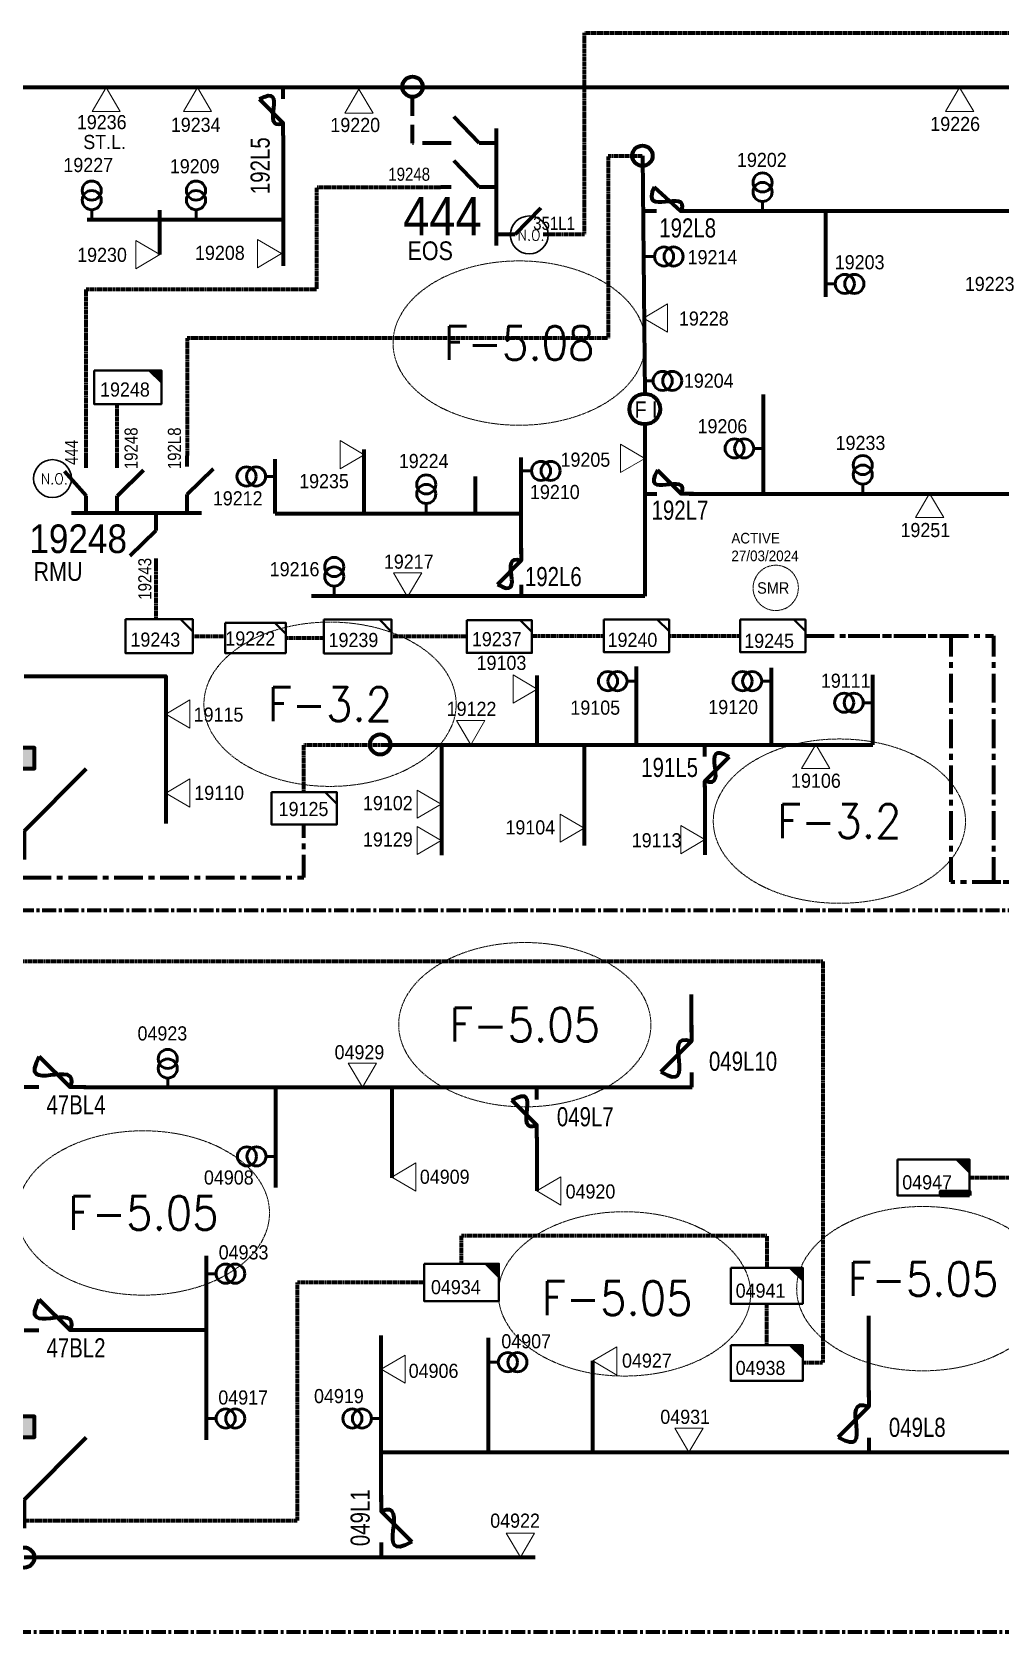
# Model space of a CAD drawing. Header units: metres. Extents: x 65984 to 144644, y -19036 to 23726.
# Drawn here: x 120316.3 to 120569.7, y 21397.7 to 21816.3 of the extents above; entities that cross this region are included whole.
import ezdxf
from ezdxf.enums import TextEntityAlignment as Align

# ---------------------------------------------------------------- set-up
doc = ezdxf.new("R2010")
doc.units = ezdxf.units.M
doc.header["$MEASUREMENT"] = 0
for name, pattern in [('( Center )', [2, 1.25, -0.25, 0.25, -0.25]), ('DGN Style 3', [0.013877, 0, -0.013877]), ('HIDDEN2', [2381.25, 1587.5, -793.75])]:
    doc.linetypes.add(name, pattern=pattern)
doc.layers.get('0').update_dxf_attribs({"color": 95, "lineweight": 40})
for name, color, linetype, lineweight in [('ABS', 7, 'Continuous', 40), ('CONTRACTOR NAME', 95, 'Continuous', 40), ('d_eos', 111, 'Continuous', 40), ('d_eos no', 121, 'Continuous', 40), ('d_fco', 5, 'Continuous', 40), ('d_fco text', 95, 'Continuous', 40), ('d_oh branch', 94, 'Continuous', 40), ('d_switch', 95, 'Continuous', 40), ('d_tf', 1, 'Continuous', 40), ('d_tf no', 6, 'Continuous', 40), ('d_tf_200', 1, 'Continuous', 40), ('d_ug cable', 95, 'Continuous', 40), ('d_ug main line', 95, 'Continuous', 40), ('EARTH FAULT INDICATOR', 95, 'Continuous', 40), ('FDR  1  05', 172, 'Continuous', 40), ('FDR  1  16', 234, 'Continuous', 40), ('fedr no', 95, 'Continuous', 40), ('Level 37', 7, 'Continuous', 0), ('O H MAIN FEEDER', 4, 'Continuous', 100), ('SW N O', 114, 'Continuous', 30)]:
    doc.layers.add(name, color=color, linetype=linetype, lineweight=lineweight)
doc.styles.add('NASKHF', font='naskhf.shx', dxfattribs={"height": 8})
doc.styles.add('Style-Andalus', font='andlso.ttf')
doc.styles.add('Style-Arial', font='arial.ttf')
doc.styles.add('Style-ENGINEERING', font='ENGINEERING.shx')
doc.styles.add('Style-msdefault', font='msdefault.shx')
doc.styles.add('Style-STANDARD', font='STANDARD.shx')

# ---------------------------------------------------------------- blocks, each defined once
blk = doc.blocks.new('ABS2_1_1')
at = {"color": 0, "linetype": 'ByBlock', "lineweight": -2, "ltscale": 500}
for q in [(-29900, 43500), (0, 0)]:
    blk.add_line((0, 13600), q, dxfattribs=at)
at = {"color": 0, "linetype": 'ByBlock', "lineweight": -2, "ltscale": 500, "flags": 128}
for points in [[(5000, 43600), (-5000, 43600), (-5000, 53600), (5000, 53600)], [(3791, 49653), (3791, 49653), (3791, 49653)]]:
    blk.add_lwpolyline(points, close=True, dxfattribs=at)
at = {"color": 0, "linetype": 'ByBlock', "lineweight": -2, "ltscale": 500}
for points in [[(5000, 43600), (-5000, 43600), (5000, 53600), (-5000, 53600)], [(3791, 49653), (3791, 49653), (3791, 49653)]]:
    blk.add_solid(points, dxfattribs=at)
blk = doc.blocks.new('TFU_58')
at = {"layer": 'd_tf_200', "color": 211, "linetype": 'Continuous', "lineweight": 53}
blk.add_line((0, 10), (0, 0), dxfattribs=at)
for centre in [(0, 30), (0, 20)]:
    blk.add_circle(centre, 10, dxfattribs=at)
blk = doc.blocks.new('TF_8')
at = {"color": 0, "linetype": 'ByBlock', "lineweight": -2}
blk.add_line((6.3, 4.95), (9.9, 1.35), dxfattribs=at)
blk.add_3dface([(-10.1, 4.95), (9.9, 4.95), (9.9, -5.05), (-10.1, -5.05)], dxfattribs=at)
blk = doc.blocks.new('exist.us-1000kva')
at = {"color": 0, "linetype": 'ByBlock', "lineweight": -2, "flags": 128}
blk.add_lwpolyline([(39.99, 12.92), (32.8, 20), (40, 20)], close=True, dxfattribs=at)
at = {"color": 0, "linetype": 'ByBlock', "lineweight": -2, "extrusion": (0, 0, -1)}
blk.add_solid([(-39.99, 12.92), (-32.8, 20), (-40, 20)], dxfattribs=at)
at = {"color": 0, "linetype": 'ByBlock', "lineweight": -2, "xscale": 2, "yscale": 2}
blk.add_blockref('TF_8', (20.2, 10.1), dxfattribs=at)
blk = doc.blocks.new('TFU_53')
at = {"layer": 'd_tf_200', "color": 214, "linetype": 'Continuous', "lineweight": 53}
blk.add_line((0, 10), (0, 0), dxfattribs=at)
for centre in [(0, 30), (0, 20)]:
    blk.add_circle(centre, 10, dxfattribs=at)
blk = doc.blocks.new('TFU_62')
at = {"layer": 'd_tf_200', "color": 191, "linetype": 'Continuous', "lineweight": 53}
blk.add_line((0, 10), (0, 0), dxfattribs=at)
for centre in [(0, 30), (0, 20)]:
    blk.add_circle(centre, 10, dxfattribs=at)
blk = doc.blocks.new('TFU_64')
at = {"layer": 'd_tf_200', "color": 13, "linetype": 'Continuous', "lineweight": 53}
blk.add_line((0, 10), (0, 0), dxfattribs=at)
for centre in [(0, 30), (0, 20)]:
    blk.add_circle(centre, 10, dxfattribs=at)
blk = doc.blocks.new('*U803')
at = {"layer": 'd_fco', "color": 211, "linetype": 'Continuous', "lineweight": 100}
blk.add_line((-4.6, 4.21), (-10.13, 4.21), dxfattribs=at)
at = {"layer": 'd_fco', "color": 211, "linetype": 'Continuous', "lineweight": 100, "flags": 128}
blk.add_lwpolyline([(13.02, 4.21), (7.07, 4.21), (-4.4, -7.26)], dxfattribs=at)
at = {"layer": 'd_fco', "color": 211, "linetype": 'Continuous', "lineweight": 100}
blk.add_open_spline([(-4.4, -7.26), (-13, 7.69), (11.58, -7.67), (7.07, 4.21)], degree=3, dxfattribs=at)
blk = doc.blocks.new('*U792')
at = {"layer": 'd_fco', "color": 214, "linetype": 'Continuous', "lineweight": 100}
blk.add_line((-4.6, 4.21), (-10.13, 4.21), dxfattribs=at)
at = {"layer": 'd_fco', "color": 214, "linetype": 'Continuous', "lineweight": 100, "flags": 128}
blk.add_lwpolyline([(13.02, 4.21), (7.07, 4.21), (-4.4, -7.26)], dxfattribs=at)
at = {"layer": 'd_fco', "color": 214, "linetype": 'Continuous', "lineweight": 100}
blk.add_open_spline([(-4.4, -7.26), (-13, 7.69), (11.58, -7.67), (7.07, 4.21)], degree=3, dxfattribs=at)
blk = doc.blocks.new('*U770')
at = {"layer": 'd_fco', "color": 13, "linetype": 'Continuous', "lineweight": 100}
blk.add_line((-4.6, 4.21), (-10.13, 4.21), dxfattribs=at)
at = {"layer": 'd_fco', "color": 13, "linetype": 'Continuous', "lineweight": 100, "extrusion": (0, 0, -1), "flags": 128}
blk.add_lwpolyline([(-13.02, 4.21), (-7.07, 4.21), (4.4, -7.26)], dxfattribs=at)
at = {"layer": 'd_fco', "color": 13, "linetype": 'Continuous', "lineweight": 100}
blk.add_open_spline([(-4.4, -7.26), (-13, 7.69), (11.58, -7.67), (7.07, 4.21)], degree=3, dxfattribs=at)
blk = doc.blocks.new('*U906')
at = {"layer": 'EARTH FAULT INDICATOR', "color": 2, "linetype": 'Continuous', "lineweight": 100}
blk.add_circle((0.02, 0.13), 4, dxfattribs=at)
at = {"layer": 'EARTH FAULT INDICATOR', "color": 2, "lineweight": 140, "style": 'Style-Andalus', "width": 0.9}
blk.add_text('F I', height=4.234, dxfattribs=at).set_placement((-2.61, 2.11), align=Align.TOP_LEFT)
blk = doc.blocks.new('*U805')
at = {"layer": 'd_fco', "color": 191, "linetype": 'Continuous', "lineweight": 100}
blk.add_line((-4.6, 4.21), (-10.13, 4.21), dxfattribs=at)
at = {"layer": 'd_fco', "color": 191, "linetype": 'Continuous', "lineweight": 100, "flags": 128}
blk.add_lwpolyline([(13.02, 4.21), (7.07, 4.21), (-4.4, -7.26)], dxfattribs=at)
at = {"layer": 'd_fco', "color": 191, "linetype": 'Continuous', "lineweight": 100}
blk.add_open_spline([(-4.4, -7.26), (-13, 7.69), (11.58, -7.67), (7.07, 4.21)], degree=3, dxfattribs=at)
blk = doc.blocks.new('*U948')
at = {"layer": 'd_fco', "color": 191, "linetype": 'Continuous', "lineweight": 100}
blk.add_line((-4.6, 4.21), (-10.13, 4.21), dxfattribs=at)
at = {"layer": 'd_fco', "color": 191, "linetype": 'Continuous', "lineweight": 100, "extrusion": (0, 0, -1), "flags": 128}
blk.add_lwpolyline([(-13.02, 4.21), (-7.07, 4.21), (5.49, -7.21)], dxfattribs=at)
at = {"layer": 'd_fco', "color": 191, "linetype": 'Continuous', "lineweight": 100}
blk.add_open_spline([(-5.49, -7.21), (-13, 7.69), (11.58, -7.67), (7.07, 4.21)], degree=3, dxfattribs=at)
blk = doc.blocks.new('*U965')
at = {"layer": 'SW N O', "color": 3, "ltscale": 0.426762}
blk.add_circle((0, 0), 16.8, dxfattribs=at)
at = {"layer": 'SW N O', "color": 3, "style": 'Style-STANDARD'}
blk.add_text('N.O.', height=9.6, dxfattribs=at).set_placement((1.7, -0.2), align=Align.MIDDLE_CENTER)
blk = doc.blocks.new('*U1380')
at = {"layer": 'SW N O', "color": 3, "ltscale": 0.426762}
blk.add_circle((0, 0), 16.8, dxfattribs=at)
at = {"layer": 'SW N O', "color": 3, "style": 'Style-STANDARD'}
blk.add_text('N.O.', height=9.6, dxfattribs=at).set_placement((1.7, -0.2), align=Align.MIDDLE_CENTER)
blk = doc.blocks.new('TRA1_340')
at = {"layer": 'd_tf', "color": 214, "linetype": 'Continuous', "lineweight": 0, "ltscale": 0.000215779, "flags": 128}
blk.add_lwpolyline([(10, -17), (0, 0), (-10, -17)], close=True, dxfattribs=at)
blk = doc.blocks.new('TRA1_339')
at = {"layer": 'd_tf', "color": 214, "linetype": 'Continuous', "lineweight": 0, "ltscale": 0.000215779, "xscale": 1.000046566207834, "yscale": 1.000046566207834, "zscale": 1.000046566207834, "rotation": 180}
blk.add_blockref('TRA1_340', (0, 0), dxfattribs=at)
blk = doc.blocks.new('TRA1_386')
at = {"layer": 'd_tf', "color": 13, "linetype": 'Continuous', "lineweight": 0, "ltscale": 0.00019715, "extrusion": (0, 0, -1), "flags": 128}
blk.add_lwpolyline([(-10.1, -17), (-0.1, 0), (9.9, -17)], close=True, dxfattribs=at)
blk = doc.blocks.new('TRA1_385')
at = {"layer": 'd_tf', "color": 13, "linetype": 'Continuous', "lineweight": 0, "ltscale": 0.00019715, "xscale": 1.000046566207833, "yscale": 1.000046566207833, "zscale": 1.000046566207833, "rotation": 180}
blk.add_blockref('TRA1_386', (0, 0), dxfattribs=at)
blk = doc.blocks.new('TRA1_388')
at = {"layer": 'd_tf', "color": 13, "linetype": 'Continuous', "lineweight": 0, "ltscale": 0.00019707, "flags": 128}
blk.add_lwpolyline([(10, -17), (0, 0), (-10, -17)], close=True, dxfattribs=at)
blk = doc.blocks.new('TRA1_387')
at = {"layer": 'd_tf', "color": 13, "linetype": 'Continuous', "lineweight": 0, "ltscale": 0.00019707, "xscale": 1.000046566207834, "yscale": 1.000046566207834, "zscale": 1.000046566207834, "rotation": 180}
blk.add_blockref('TRA1_388', (0, 0), dxfattribs=at)
blk = doc.blocks.new('TRA1_390')
at = {"layer": 'd_tf', "color": 191, "linetype": 'Continuous', "lineweight": 0, "ltscale": 0.00019715, "flags": 128}
blk.add_lwpolyline([(10, -17), (0, 0), (-10, -17)], close=True, dxfattribs=at)
blk = doc.blocks.new('TRA1_389')
at = {"layer": 'd_tf', "color": 191, "linetype": 'Continuous', "lineweight": 0, "ltscale": 0.00019715, "xscale": 1.000046566207833, "yscale": 1.000046566207833, "zscale": 1.000046566207833, "rotation": 180}
blk.add_blockref('TRA1_390', (0, 0), dxfattribs=at)
blk = doc.blocks.new('TRA1_392')
at = {"layer": 'd_tf', "color": 191, "linetype": 'Continuous', "lineweight": 0, "ltscale": 0.00019707, "flags": 128}
blk.add_lwpolyline([(10, -17), (0, 0), (-10, -17)], close=True, dxfattribs=at)
blk = doc.blocks.new('TRA1_391')
at = {"layer": 'd_tf', "color": 191, "linetype": 'Continuous', "lineweight": 0, "ltscale": 0.00019707, "xscale": 1.000046566207834, "yscale": 1.000046566207834, "zscale": 1.000046566207834, "rotation": 180}
blk.add_blockref('TRA1_392', (0, 0), dxfattribs=at)
blk = doc.blocks.new('TRA1_398')
at = {"layer": 'd_tf', "color": 214, "linetype": 'Continuous', "lineweight": 0, "ltscale": 0.00019715, "flags": 128}
blk.add_lwpolyline([(10, -17), (0, 0), (-10, -17)], close=True, dxfattribs=at)
blk = doc.blocks.new('TRA1_397')
at = {"layer": 'd_tf', "color": 214, "linetype": 'Continuous', "lineweight": 0, "ltscale": 0.00019715, "xscale": 1.000046566207833, "yscale": 1.000046566207833, "zscale": 1.000046566207833, "rotation": 180}
blk.add_blockref('TRA1_398', (0, 0), dxfattribs=at)
blk = doc.blocks.new('TRA1_400')
at = {"layer": 'd_tf', "color": 214, "linetype": 'Continuous', "lineweight": 0, "ltscale": 0.00019707, "flags": 128}
blk.add_lwpolyline([(10, -17), (0, 0), (-10, -17)], close=True, dxfattribs=at)
blk = doc.blocks.new('TRA1_399')
at = {"layer": 'd_tf', "color": 214, "linetype": 'Continuous', "lineweight": 0, "ltscale": 0.00019707, "xscale": 1.000046566207834, "yscale": 1.000046566207834, "zscale": 1.000046566207834, "rotation": 180}
blk.add_blockref('TRA1_400', (0, 0), dxfattribs=at)
blk = doc.blocks.new('TRA1_338')
at = {"layer": 'd_tf', "color": 211, "linetype": 'Continuous', "lineweight": 0, "ltscale": 0.000215867, "flags": 128}
blk.add_lwpolyline([(10, -17), (0, 0), (-10, -17)], close=True, dxfattribs=at)
blk = doc.blocks.new('TRA1_337')
at = {"layer": 'd_tf', "color": 211, "linetype": 'Continuous', "lineweight": 0, "ltscale": 0.000215867, "xscale": 1.000046566207833, "yscale": 1.000046566207833, "zscale": 1.000046566207833, "rotation": 180}
blk.add_blockref('TRA1_338', (0, 0), dxfattribs=at)
blk = doc.blocks.new('TRA1_332')
at = {"layer": 'd_tf', "color": 211, "linetype": 'Continuous', "lineweight": 0, "ltscale": 0.000215867, "flags": 128}
blk.add_lwpolyline([(10.1, -17), (0.1, 0), (-9.9, -17)], close=True, dxfattribs=at)
blk = doc.blocks.new('TRA1_331')
at = {"layer": 'd_tf', "color": 211, "linetype": 'Continuous', "lineweight": 0, "ltscale": 0.000215867, "xscale": 1.000046566207833, "yscale": 1.000046566207833, "zscale": 1.000046566207833, "rotation": 180}
blk.add_blockref('TRA1_332', (0, 0), dxfattribs=at)
blk = doc.blocks.new('TRA1_334')
at = {"layer": 'd_tf', "color": 211, "linetype": 'Continuous', "lineweight": 0, "ltscale": 0.000215779, "extrusion": (0, 0, -1), "flags": 128}
blk.add_lwpolyline([(-10, -17), (0, 0), (10, -17)], close=True, dxfattribs=at)
blk = doc.blocks.new('TRA1_333')
at = {"layer": 'd_tf', "color": 211, "linetype": 'Continuous', "lineweight": 0, "ltscale": 0.000215779, "xscale": 1.000046566207834, "yscale": 1.000046566207834, "zscale": 1.000046566207834, "rotation": 180}
blk.add_blockref('TRA1_334', (0, 0), dxfattribs=at)

msp = doc.modelspace()

# ---------------------------------------------------------------- linework, layer by layer
at = {"layer": 'CONTRACTOR NAME', "color": 140, "lineweight": 211, "ltscale": 0.498271, "flags": 128}
for points in [[(120559.68, 21511.94), (120554.26, 21511.94), (120554.26, 21512.92), (120559.68, 21512.92)], [(120561.69, 21511.94), (120559.68, 21511.94), (120559.68, 21512.92), (120561.69, 21512.92)]]:
    msp.add_lwpolyline(points, close=True, dxfattribs=at)
at = {"layer": 'd_eos', "color": 7, "linetype": 'Continuous', "lineweight": 211, "ltscale": 0.625574}
for p, q in [((120433.34, 21787.29), (120426.68, 21794.15)), ((120426.04, 21787.29), (120423.28, 21787.29)), ((120437.9, 21787.29), (120433.34, 21787.29)), ((120437.89, 21760.49), (120437.89, 21791.08)), ((120433.34, 21775.79), (120426.68, 21782.65)), ((120426.04, 21775.79), (120423.28, 21775.79)), ((120437.89, 21775.79), (120433.34, 21775.79)), ((120442.81, 21763.49), (120449.47, 21770.35)), ((120438.26, 21763.49), (120442.81, 21763.49)), ((120450.11, 21763.49), (120452.88, 21763.49)), ((120330.45, 21702.31), (120330.45, 21705.08)), ((120338.62, 21702.31), (120338.62, 21705.08)), ((120356.89, 21702.67), (120356.89, 21705.44)), ((120330.45, 21695.01), (120324.76, 21701.37)), ((120338.63, 21695.01), (120345.49, 21701.67)), ((120356.9, 21695.37), (120363.76, 21702.03)), ((120356.9, 21690.82), (120356.89, 21695.37)), ((120330.45, 21690.46), (120330.45, 21695.01)), ((120338.62, 21690.46), (120338.62, 21695.01)), ((120360.69, 21690.46), (120326.65, 21690.46)), ((120348.74, 21690.46), (120348.74, 21685.9)), ((120348.73, 21685.9), (120341.87, 21679.24)), ((120348.74, 21678.6), (120348.74, 21675.84))]:
    msp.add_line(p, q, dxfattribs=at)
at = {"layer": 'd_oh branch', "color": 13, "linetype": 'Continuous', "lineweight": 100}
for p, q in [((120382.01, 21789.3), (120382.01, 21755.12)), ((120330.71, 21767.31), (120382.01, 21767.31)), ((120349.74, 21758.11), (120349.74, 21769.77))]:
    msp.add_line(p, q, dxfattribs=at)
at = {"layer": 'd_oh branch', "color": 191, "linetype": 'Continuous', "lineweight": 100}
for p, q in [((120476.1, 21783.97), (120476.7, 21721.7)), ((120692.32, 21769.49), (120488.16, 21769.48)), ((120524.07, 21769.49), (120524.07, 21747.07)), ((120507.7, 21721.5), (120507.7, 21695.45)), ((120476.7, 21713.7), (120476.7, 21668.72)), ((120379.95, 21690.35), (120379.95, 21704.59)), ((120403.24, 21690.35), (120403.24, 21707.09)), ((120444.34, 21679.78), (120444.34, 21705.04)), ((120432.39, 21690.35), (120432.39, 21700.05)), ((120621.78, 21695.45), (120488.33, 21695.45)), ((120379.95, 21690.35), (120444.23, 21690.35)), ((120476.7, 21668.72), (120389.44, 21668.72))]:
    msp.add_line(p, q, dxfattribs=at)
at = {"layer": 'd_oh branch', "color": 214, "linetype": 'Continuous', "lineweight": 100}
for p, q in [((120474.58, 21629.78), (120474.58, 21650.29)), ((120509.89, 21629.87), (120509.89, 21649.95)), ((120448.5, 21629.64), (120448.5, 21647.93)), ((120536.46, 21629.87), (120536.46, 21648.13)), ((120407.55, 21629.87), (120536.46, 21629.87)), ((120423.5, 21629.9), (120423.5, 21600.94)), ((120460.85, 21629.89), (120460.85, 21603.49)), ((120492.48, 21619.12), (120492.48, 21601))]:
    msp.add_line(p, q, dxfattribs=at)
at = {"layer": 'd_oh branch', "color": 211, "linetype": 'Continuous', "lineweight": 100}
for p, q in [((120488.93, 21554.68), (120488.93, 21564.46)), ((120329.83, 21540.23), (120489.13, 21540.23)), ((120380.04, 21540.23), (120380.04, 21514)), ((120410.48, 21540.23), (120410.48, 21516.5)), ((120448.48, 21527.21), (120448.48, 21513.11)), ((120361.96, 21448), (120361.96, 21496.13)), ((120535.36, 21459.11), (120535.36, 21480.41)), ((120361.96, 21476.63), (120328.44, 21476.63)), ((120407.66, 21431.71), (120407.66, 21475.29)), ((120435.83, 21444.66), (120435.83, 21474.67)), ((120463.11, 21444.66), (120463.11, 21468.62)), ((120581.22, 21444.66), (120407.66, 21444.66))]:
    msp.add_line(p, q, dxfattribs=at)
at = {"layer": 'd_oh branch', "color": 214, "linetype": 'Continuous', "lineweight": 100, "flags": 128}
msp.add_lwpolyline([(120314.19, 21647.79), (120351.31, 21647.79), (120351.31, 21609.24)], dxfattribs=at)
at = {"layer": 'd_oh branch', "color": 191, "linetype": 'Continuous', "lineweight": 100}
msp.add_circle((120476.1, 21783.97), 2.66, dxfattribs=at)
at = {"layer": 'd_oh branch', "color": 214, "linetype": 'Continuous', "lineweight": 100}
msp.add_circle((120407.45, 21629.93), 2.66, dxfattribs=at)
at = {"layer": 'd_ug cable', "color": 191, "linetype": 'DGN Style 3', "lineweight": 100}
for p, q in [((120338.62, 21705.08), (120338.62, 21718.98)), ((120348.74, 21675.84), (120348.74, 21662.66)), ((120483.07, 21658.34), (120501.71, 21658.34))]:
    msp.add_line(p, q, dxfattribs=at)
at = {"layer": 'd_ug cable', "color": 11, "linetype": 'DGN Style 3', "lineweight": 100}
msp.add_line((120561.69, 21516.65), (120576.7, 21516.65), dxfattribs=at)
at = {"layer": 'd_ug cable', "color": 211, "linetype": 'DGN Style 3', "lineweight": 100}
msp.add_line((120508.66, 21472.78), (120508.66, 21483.6), dxfattribs=at)
at = {"layer": 'd_ug cable', "color": 231, "linetype": 'DGN Style 3', "lineweight": 100, "flags": 128}
msp.add_lwpolyline([(120452.88, 21763.49), (120460.89, 21763.49), (120460.89, 21816.13), (120743.82, 21816.13), (120743.82, 21925.79), (120760.08, 21925.79)], dxfattribs=at)
at = {"layer": 'd_ug cable', "color": 13, "linetype": 'HIDDEN2', "lineweight": 158, "ltscale": 0.003}
msp.add_lwpolyline([(120423.28, 21787.29), (120415.88, 21787.29), (120415.88, 21801.84)], dxfattribs=at)
at = {"layer": 'd_ug cable', "color": 191, "linetype": 'DGN Style 3', "lineweight": 100, "flags": 128}
for points in [[(120476.1, 21784.07), (120476, 21783.82), (120467.13, 21783.82), (120467.13, 21736.27), (120356.89, 21736.27), (120356.89, 21705.44)], [(120366.77, 21658.16), (120358.36, 21658.16)], [(120392.7, 21657.75), (120382.72, 21657.78)], [(120430.1, 21658.16), (120410.42, 21658.16)], [(120447.17, 21658.34), (120465.99, 21658.34)]]:
    msp.add_lwpolyline(points, dxfattribs=at)
at = {"layer": 'd_ug cable', "color": 13, "linetype": 'DGN Style 3', "lineweight": 100, "flags": 128}
msp.add_lwpolyline([(120330.45, 21705.08), (120330.45, 21749.03), (120390.82, 21749.03), (120390.82, 21775.79), (120423.28, 21775.79)], dxfattribs=at)
at = {"layer": 'd_ug cable', "color": 214, "linetype": 'DGN Style 3', "lineweight": 100, "flags": 128}
msp.add_lwpolyline([(120387.47, 21617.48), (120387.47, 21629.87), (120407.55, 21629.87)], dxfattribs=at)
at = {"layer": 'd_ug cable', "color": 211, "linetype": 'DGN Style 3', "lineweight": 100, "flags": 128}
for points in [[(120070.72, 21563.67), (120096.8, 21563.79), (120096.8, 21573.25), (120523.35, 21573.25), (120523.35, 21468.08), (120518.07, 21468.08)], [(120428.72, 21494.06), (120428.72, 21501.41), (120508.66, 21501.41), (120508.66, 21493.01)], [(120418.93, 21489.17), (120385.73, 21489.17), (120385.73, 21426.81), (120270.16, 21426.81), (120270.16, 21433.46)]]:
    msp.add_lwpolyline(points, dxfattribs=at)
at = {"layer": 'd_ug cable', "color": 2, "linetype": 'DGN Style 3', "lineweight": 13}
msp.add_circle((120511, 21670.89), 5.93, dxfattribs=at)
at = {"layer": 'd_ug main line', "color": 30, "linetype": '( Center )', "lineweight": 158, "ltscale": 2.94, "flags": 128}
msp.add_lwpolyline([(120201.34, 21586.56), (121275.38, 21586.56)], dxfattribs=at)
at = {"layer": 'd_ug main line', "color": 6, "linetype": '( Center )', "lineweight": 158, "ltscale": 2.94, "flags": 128}
msp.add_lwpolyline([(120277.05, 21397.69), (121497.76, 21397.69), (121497.76, 21553.57), (121854.14, 21553.57)], dxfattribs=at)
at = {"layer": 'FDR  1  16', "color": 191, "linetype": '( Center )', "lineweight": 158, "ltscale": 6, "flags": 128}
for points in [[(120518.78, 21658.34), (120556.88, 21658.34), (120556.88, 21593.97), (121208.3, 21593.97), (121208.3, 21421.48), (121487.8, 21421.48), (121487.8, 21464.64), (121699.35, 21464.64)], [(120529.95, 21658.34), (120568.05, 21658.34), (120568.05, 21593.97), (121219.47, 21593.97), (121219.47, 21421.48), (121498.98, 21421.48), (121498.98, 21464.64), (121710.53, 21464.64)]]:
    msp.add_lwpolyline(points, dxfattribs=at)
at = {"layer": 'FDR  1  16', "color": 214, "linetype": '( Center )', "lineweight": 140, "ltscale": 6, "flags": 128}
msp.add_lwpolyline([(120232.85, 21610.18), (120232.85, 21595.14), (120387.44, 21595.14), (120387.44, 21608.94)], dxfattribs=at)
at = {"layer": 'fedr no', "color": 82, "linetype": 'DGN Style 3', "lineweight": 13, "true_color": 0x1dc70e}
for centre in [(120443.83, 21734.95), (120394.31, 21640.45), (120527.67, 21609.86), (120445.3, 21556.6), (120345.44, 21507.34), (120471.41, 21486.16), (120549.5, 21487.53)]:
    msp.add_ellipse(centre, major_axis=(33.02, 0), ratio=0.651175, dxfattribs=at)
at = {"layer": 'O H MAIN FEEDER', "color": 13, "lineweight": 211, "ltscale": 0.000258801}
msp.add_line((120583.76, 21801.84), (119417.39, 21801.84), dxfattribs=at)
at = {"layer": 'O H MAIN FEEDER', "color": 211, "lineweight": 211, "ltscale": 30}
msp.add_line((120314.19, 21417.26), (120448.06, 21417.26), dxfattribs=at)
at = {"layer": 'O H MAIN FEEDER', "color": 13, "lineweight": 211, "ltscale": 0.488306}
msp.add_circle((120415.92, 21802.02), 2.66, dxfattribs=at)
at = {"layer": 'O H MAIN FEEDER', "color": 211, "lineweight": 211, "ltscale": 0.488306}
msp.add_circle((120314.21, 21417.15), 2.66, dxfattribs=at)

# ---------------------------------------------------------------- block references
at = {"layer": 'ABS', "color": 7, "linetype": 'Continuous', "lineweight": 211, "ltscale": 0.812883, "xscale": 0.0005446322480400586, "yscale": -0.000544632248040059, "zscale": 0.000360672857092237, "rotation": 180.0000071991901}
for p in [(120314.19, 21599.85), (120314.19, 21424.88)]:
    msp.add_blockref('ABS2_1_1', p, dxfattribs=at)
at = {"layer": 'd_fco', "color": 13, "linetype": 'Continuous', "lineweight": 100, "xscale": 0.5414525797074481, "yscale": 0.5414525797074481, "zscale": 0.5414525797074481, "rotation": 269.9644578622517}
msp.add_blockref('*U770', (120379.73, 21796.35), dxfattribs=at)
at = {"layer": 'd_fco', "color": 191, "linetype": 'Continuous', "lineweight": 100, "extrusion": (0, 0, -1)}
for name, p, xscale, yscale, zscale, rotation in [('*U948', (-120482.29, 21771.81), 0.5514595697224477, 0.5514595697224477, 0.5514595697224477, 179.9640835135763), ('*U805', (-120482.4, 21697.74), 0.5414525797074481, 0.5414525797074481, 0.5414525797074481, 179.9644578622516), ('*U805', (-120442.06, 21674.2), 0.5414525797074481, 0.5414525797074481, 0.5414525797074481, 89.96445786225163)]:
    msp.add_blockref(name, p, dxfattribs=dict(at, xscale=xscale, yscale=yscale, zscale=zscale, rotation=rotation))
at = {"layer": 'd_fco', "color": 214, "linetype": 'Continuous', "lineweight": 100, "extrusion": (0, 0, -1), "xscale": 0.5514595697224477, "yscale": 0.5514595697224477, "zscale": 0.5514595697224477, "rotation": 269.9640835135762}
msp.add_blockref('*U792', (-120494.8, 21624.24), dxfattribs=at)
at = {"layer": 'd_fco', "color": 211, "linetype": 'Continuous', "lineweight": 100, "extrusion": (0, 0, -1), "xscale": 0.7000000000000004, "yscale": 0.7000000000000004, "zscale": 0.7000000000000004}
for p, rotation in [((-120485.98, 21547.32), 89.96408351357631), ((-120321.28, 21543.18), 179.9640835135763), ((-120321.28, 21479.57), 179.9640835135763), ((-120532.41, 21451.75), 89.96408351357631)]:
    msp.add_blockref('*U803', p, dxfattribs=dict(at, rotation=rotation))
at = {"layer": 'd_fco', "color": 211, "linetype": 'Continuous', "lineweight": 100}
for p, xscale, yscale, zscale, rotation in [((120446.06, 21534.36), 0.5726852228672465, 0.5726852228672465, 0.5726852228672465, 270.0359164870026), ((120410.62, 21424.35), 0.7000000000000004, 0.7000000000000004, 0.7000000000000004, 89.9640835135763)]:
    msp.add_blockref('*U803', p, dxfattribs=dict(at, xscale=xscale, yscale=yscale, zscale=zscale, rotation=rotation))
at = {"layer": 'd_tf', "color": 13, "linetype": 'Continuous', "lineweight": 0, "ltscale": 0.00019715, "extrusion": (0, 0, -1), "xscale": 0.37, "yscale": 0.37, "zscale": 0.37, "rotation": 180}
for p in [(-120335.74, 21801.8), (-120359.65, 21801.8), (-120401.9, 21801.37)]:
    msp.add_blockref('TRA1_385', p, dxfattribs=at)
at = {"layer": 'd_tf', "color": 13, "linetype": 'Continuous', "lineweight": 0, "ltscale": 0.00019715, "xscale": 0.37, "yscale": 0.37, "zscale": 0.37, "rotation": 180}
msp.add_blockref('TRA1_385', (120559.1, 21801.83), dxfattribs=at)
at = {"layer": 'd_tf', "color": 13, "linetype": 'Continuous', "lineweight": 0, "ltscale": 0.00019707, "xscale": 0.37, "yscale": 0.37, "zscale": 0.37, "rotation": 89.99999999999997}
for p in [(120381.59, 21758.36), (120349.75, 21758.11)]:
    msp.add_blockref('TRA1_387', p, dxfattribs=at)
at = {"layer": 'd_tf', "color": 191, "linetype": 'Continuous', "lineweight": 0, "ltscale": 0.00019715, "xscale": 0.37, "yscale": 0.37, "zscale": 0.37}
for p, rotation in [((120476.41, 21741.48), 270.0000000015305), ((120551.29, 21695.57), 180)]:
    msp.add_blockref('TRA1_389', p, dxfattribs=dict(at, rotation=rotation))
at = {"layer": 'd_tf', "color": 191, "linetype": 'Continuous', "lineweight": 0, "ltscale": 0.00019715, "extrusion": (0, 0, -1), "xscale": 0.37, "yscale": 0.37, "zscale": 0.37, "rotation": 269.9999999999999}
for p in [(-120403.23, 21705.72), (-120476.69, 21704.79)]:
    msp.add_blockref('TRA1_389', p, dxfattribs=at)
at = {"layer": 'd_tf', "color": 191, "linetype": 'Continuous', "lineweight": 0, "ltscale": 0.00019707, "xscale": 0.37, "yscale": 0.37, "zscale": 0.37, "rotation": 359.9999999999999}
msp.add_blockref('TRA1_391', (120414.61, 21668.55), dxfattribs=at)
at = {"layer": 'd_tf', "color": 214, "linetype": 'Continuous', "lineweight": 0, "ltscale": 0.00019715, "extrusion": (0, 0, -1), "xscale": 0.37, "yscale": 0.37, "zscale": 0.37}
for p, rotation in [((-120448.53, 21644.4), 269.9999999999999), ((-120423.37, 21614.3), 270), ((-120460.84, 21608.02), 269.9999999999999), ((-120423.37, 21604.8), 270)]:
    msp.add_blockref('TRA1_397', p, dxfattribs=dict(at, rotation=rotation))
at = {"layer": 'd_tf', "color": 214, "linetype": 'Continuous', "lineweight": 0, "ltscale": 0.000215779, "extrusion": (0, 0, -1), "xscale": 0.37, "yscale": 0.37, "zscale": 0.37, "rotation": 90.00000000000007}
for p in [(-120351.3, 21637.88), (-120351.3, 21617.19)]:
    msp.add_blockref('TRA1_339', p, dxfattribs=at)
at = {"layer": 'd_tf', "color": 214, "linetype": 'Continuous', "lineweight": 0, "ltscale": 0.00019715, "xscale": 0.37, "yscale": 0.37, "zscale": 0.37}
for p, rotation in [((120431.15, 21629.87), 359.9999999999999), ((120521.48, 21629.91), 180)]:
    msp.add_blockref('TRA1_397', p, dxfattribs=dict(at, rotation=rotation))
at = {"layer": 'd_tf', "color": 214, "linetype": 'Continuous', "lineweight": 0, "ltscale": 0.00019707, "xscale": 0.37, "yscale": 0.37, "zscale": 0.37, "rotation": 89.99999999999997}
msp.add_blockref('TRA1_399', (120492.45, 21605.04), dxfattribs=at)
at = {"layer": 'd_tf', "color": 211, "linetype": 'Continuous', "lineweight": 0, "ltscale": 0.000215867, "xscale": 0.37, "yscale": 0.37, "zscale": 0.37}
for name, p, rotation in [('TRA1_331', (120402.82, 21540.24), 359.9999999999999), ('TRA1_337', (120410.5, 21516.74), 269.9999999999999), ('TRA1_337', (120448.48, 21513.11), 269.9999999999999), ('TRA1_337', (120407.67, 21466.46), 269.9999999999999), ('TRA1_331', (120488.31, 21444.77), 359.9999999999999), ('TRA1_331', (120444.2, 21417.24), 359.9999999999999)]:
    msp.add_blockref(name, p, dxfattribs=dict(at, rotation=rotation))
at = {"layer": 'd_tf', "color": 211, "linetype": 'Continuous', "lineweight": 0, "ltscale": 0.000215779, "xscale": 0.37, "yscale": 0.37, "zscale": 0.37, "rotation": 269.9999999999999}
msp.add_blockref('TRA1_333', (120463.11, 21468.62), dxfattribs=at)
at = {"layer": 'd_tf_200', "color": 191, "linetype": 'Continuous', "lineweight": 53, "extrusion": (0, 0, -1), "xscale": 0.25, "yscale": 0.25, "zscale": 0.25}
for p, rotation in [((-120507.55, 21769.49), 359.9999999999999), ((-120476.76, 21757.61), 89.9999999999999), ((-120507.74, 21707.39), 270.0000000012493)]:
    msp.add_blockref('TFU_62', p, dxfattribs=dict(at, rotation=rotation))
at = {"layer": 'd_tf_200', "color": 13, "linetype": 'Continuous', "lineweight": 53, "xscale": 0.25, "yscale": 0.25, "zscale": 0.25, "rotation": 359.9999999999999}
for p in [(120331.91, 21767.36), (120359.22, 21767.36)]:
    msp.add_blockref('TFU_64', p, dxfattribs=at)
at = {"layer": 'd_tf_200', "color": 191, "linetype": 'Continuous', "lineweight": 53, "xscale": 0.25, "yscale": 0.25, "zscale": 0.25}
for p, rotation in [((120524.08, 21750.43), 269.9999999999998), ((120476.4, 21725.05), 269.9999999999998), ((120444.56, 21701.5), 269.9999999999998), ((120533.78, 21695.53), 359.9999999999999), ((120379.95, 21700.05), 89.9999999999999), ((120419.51, 21690.47), 359.9999999999999), ((120395.41, 21668.86), 359.9999999999999)]:
    msp.add_blockref('TFU_62', p, dxfattribs=dict(at, rotation=rotation))
at = {"layer": 'd_tf_200', "color": 214, "linetype": 'Continuous', "lineweight": 53, "extrusion": (0, 0, -1), "xscale": 0.25, "yscale": 0.25, "zscale": 0.25, "rotation": 269.9999999999999}
msp.add_blockref('TFU_53', (-120474.58, 21646.5), dxfattribs=at)
at = {"layer": 'd_tf_200', "color": 214, "linetype": 'Continuous', "lineweight": 53, "xscale": 0.25, "yscale": 0.25, "zscale": 0.25, "rotation": 89.9999999999999}
for p in [(120509.83, 21646.5), (120536.42, 21640.85)]:
    msp.add_blockref('TFU_53', p, dxfattribs=at)
at = {"layer": 'd_tf_200', "color": 211, "linetype": 'Continuous', "lineweight": 53, "xscale": 0.25, "yscale": 0.25, "zscale": 0.25}
for p, rotation in [((120351.82, 21540.14), 359.9999999999999), ((120380.05, 21522.14), 89.99999999999991), ((120361.99, 21491.45), 269.9999999999999), ((120435.87, 21468.28), 269.9999999999999), ((120361.99, 21453.56), 269.9999999999999), ((120407.66, 21453.56), 89.99999999999991)]:
    msp.add_blockref('TFU_58', p, dxfattribs=dict(at, rotation=rotation))
at = {"layer": 'EARTH FAULT INDICATOR', "color": 2, "linetype": 'Continuous', "lineweight": 100}
msp.add_blockref('*U906', (120476.68, 21717.57), dxfattribs=at)
at = {"layer": 'FDR  1  05', "color": 191, "linetype": 'Continuous', "lineweight": 40, "rotation": 359.9999999999999}
for name, p, xscale, yscale, zscale in [('exist.us-1000kva', (120332.52, 21718.98), 0.4408865257414947, 0.4408865257414947, 0.4267622666565712), ('TF_8', (120349.63, 21658.3), 0.8820299575509807, 0.8820299575509807, 0.4267622666565712), ('TF_8', (120374.86, 21657.84), 0.7938269617958826, 0.7938269617958826, 0.3840860399909141), ('TF_8', (120401.65, 21658.21), 0.8857442758159586, 0.8857442758159586, 0.4267622666565712), ('TF_8', (120438.72, 21658.2), 0.8535245333131425, 0.8535245333131425, 0.4267622666565712), ('TF_8', (120474.62, 21658.38), 0.8535245333131425, 0.8535245333131425, 0.4267622666565712)]:
    msp.add_blockref(name, p, dxfattribs=dict(at, xscale=xscale, yscale=yscale, zscale=zscale))
at = {"layer": 'FDR  1  05', "color": 2, "linetype": 'Continuous', "lineweight": 40, "xscale": 0.8535245333131425, "yscale": 0.8535245333131425, "zscale": 0.4267622666565712, "rotation": 359.9999999999999}
msp.add_blockref('TF_8', (120510.33, 21658.38), dxfattribs=at)
at = {"layer": 'FDR  1  05', "color": 214, "linetype": 'Continuous', "lineweight": 40, "xscale": 0.8535245333131425, "yscale": 0.8535245333131425, "zscale": 0.4267622666565712, "rotation": 359.9999999999999}
msp.add_blockref('TF_8', (120387.63, 21613.25), dxfattribs=at)
at = {"layer": 'FDR  1  05', "color": 11, "linetype": 'Continuous', "lineweight": 40, "xscale": 0.4706953856588768, "yscale": 0.4706953856588768, "zscale": 0.4267622666565712, "rotation": 359.9999999999999}
msp.add_blockref('exist.us-1000kva', (120542.86, 21511.94), dxfattribs=at)
at = {"layer": 'FDR  1  05', "color": 211, "linetype": 'Continuous', "lineweight": 40, "zscale": 0.4267622666565712, "rotation": 359.9999999999999}
for p, xscale, yscale in [((120418.93, 21484.27), 0.4895447298608959, 0.4895447298608959), ((120499.24, 21483.6), 0.4706953856588768, 0.4706953856588768), ((120499.24, 21463.37), 0.4706953856588768, 0.4706953856588768)]:
    msp.add_blockref('exist.us-1000kva', p, dxfattribs=dict(at, xscale=xscale, yscale=yscale))
at = {"layer": 'SW N O', "color": 3}
for name, p, xscale, yscale, zscale in [('*U965', (120446.46, 21763.25), 0.2950694635422144, 0.2950694635422144, 0.2950694635422144), ('*U1380', (120321.64, 21699.49), 0.2950694635422142, 0.2950694635422142, 0.2950694635422142)]:
    msp.add_blockref(name, p, dxfattribs=dict(at, xscale=xscale, yscale=yscale, zscale=zscale))

# ---------------------------------------------------------------- texts
at = {"layer": 'CONTRACTOR NAME', "color": 140, "lineweight": 211, "style": 'Style-msdefault', "width": 0.945946}
for s, height, p in [('2017.08.23', 0.653, (120554.49, 21512.77)), ('KIC', 0.572, (120560.03, 21512.73))]:
    msp.add_text(s, height=height, dxfattribs=at).set_placement(p, align=Align.TOP_LEFT)
at = {"layer": 'd_eos no', "color": 7, "linetype": 'Continuous', "lineweight": 140, "style": 'Style-Arial', "width": 0.88}
for s, height, p in [('444', 10, (120413.47, 21773.18)), ('19248', 7.48, (120315.59, 21687.49))]:
    msp.add_text(s, height=height, dxfattribs=at).set_placement(p, align=Align.TOP_LEFT)
at = {"layer": 'd_fco text', "color": 11, "linetype": 'Continuous', "lineweight": 80, "style": 'Style-msdefault', "width": 0.8}
msp.add_text('192L5', height=5, rotation=90, dxfattribs=at).set_placement((120373.5, 21773.92), align=Align.TOP_LEFT)
at = {"layer": 'd_fco text', "color": 191, "linetype": 'Continuous', "lineweight": 80, "style": 'Style-msdefault', "width": 0.8}
msp.add_text('192L8', height=5, dxfattribs=at).set_placement((120495.38, 21767.58), align=Align.TOP_RIGHT)
for s, p in [('192L7', (120478.49, 21693.73)), ('192L6', (120445.33, 21676.35))]:
    msp.add_text(s, height=5, dxfattribs=at).set_placement(p, align=Align.TOP_LEFT)
at = {"layer": 'd_fco text', "color": 214, "linetype": 'Continuous', "lineweight": 80, "style": 'Style-msdefault', "width": 0.8}
msp.add_text('191L5', height=5, dxfattribs=at).set_placement((120475.78, 21626.42), align=Align.TOP_LEFT)
at = {"layer": 'd_fco text', "color": 211, "linetype": 'Continuous', "lineweight": 80, "style": 'Style-msdefault', "width": 0.8}
for s, p in [('049L10', (120511.37, 21549.54)), ('47BL4', (120335.53, 21538.15)), ('049L7', (120468.57, 21535.01)), ('47BL2', (120335.53, 21474.54)), ('049L8', (120555.49, 21453.75))]:
    msp.add_text(s, height=5, dxfattribs=at).set_placement(p, align=Align.TOP_RIGHT)
msp.add_text('049L1', height=5, rotation=90, dxfattribs=at).set_placement((120399.69, 21420.15), align=Align.TOP_LEFT)
at = {"layer": 'd_switch', "color": 13, "linetype": 'Continuous', "lineweight": 30, "style": 'Style-ENGINEERING', "width": 0.857143}
msp.add_text('19248', height=3.43, rotation=0.0004, dxfattribs=at).set_placement((120409.57, 21777.42))
at = {"layer": 'd_switch', "color": 231, "linetype": 'Continuous', "lineweight": 30, "style": 'Style-ENGINEERING', "width": 0.857143}
msp.add_text('351L1', height=3.43, rotation=0.0004, dxfattribs=at).set_placement((120447.5, 21764.57))
at = {"layer": 'd_switch', "color": 7, "linetype": 'Continuous', "lineweight": 30, "style": 'Style-ENGINEERING', "width": 0.857143}
for s, p in [('19248', (120343.93, 21701.94)), ('192L8', (120355.28, 21701.94)), ('444', (120328.34, 21703.05))]:
    msp.add_text(s, height=3.43, rotation=90.0004, dxfattribs=at).set_placement(p)
msp.add_text('19243', height=3.43, rotation=89.9993, dxfattribs=at).set_placement((120347.53, 21678.73), align=Align.RIGHT)
at = {"layer": 'd_tf no', "color": 13, "linetype": 'Continuous', "lineweight": 40, "style": 'Style-msdefault', "width": 0.945946}
for s, p in [('19236', (120328.03, 21794.62)), ('19234', (120352.63, 21793.92)), ('19220', (120394.4, 21793.87)), ('19226', (120551.47, 21794.14)), ('ST.L.', (120329.71, 21789.42)), ('19227', (120324.5, 21783.39)), ('19209', (120352.37, 21783.07)), ('19230', (120328.11, 21759.89)), ('19208', (120358.96, 21760.41))]:
    msp.add_text(s, height=3.7, dxfattribs=at).set_placement(p, align=Align.TOP_LEFT)
at = {"layer": 'd_tf no', "color": 191, "linetype": 'Continuous', "lineweight": 40, "style": 'Style-msdefault', "width": 0.945946}
for s, height, p in [('19202', 3.7, (120500.86, 21784.73)), ('19214', 3.7, (120487.93, 21759.29)), ('19203', 3.7, (120526.46, 21757.95)), ('19223', 3.7, (120560.51, 21752.28)), ('19248', 3.7, (120334.11, 21724.65)), ('19204', 3.7, (120486.96, 21726.96)), ('19206', 3.7, (120490.53, 21715.05)), ('19233', 3.7, (120526.68, 21710.68)), ('19224', 3.7, (120412.32, 21705.94)), ('19205', 3.7, (120454.66, 21706.29)), ('19235', 3.7, (120386.23, 21700.67)), ('19212', 3.7, (120363.63, 21696.18)), ('19210', 3.7, (120446.66, 21697.84)), ('19251', 3.7, (120543.66, 21687.88)), ('19217', 3.7, (120408.41, 21679.61)), ('19216', 3.7, (120378.52, 21677.64)), ('19243', 3.7, (120342.06, 21659.21)), ('19222', 3.722, (120366.88, 21659.52)), ('19239', 3.7, (120393.93, 21659.11)), ('19237', 3.7, (120431.46, 21659.33)), ('19240', 3.7, (120466.98, 21659.14))]:
    msp.add_text(s, height=height, dxfattribs=at).set_placement(p, align=Align.TOP_LEFT)
msp.add_text('19228', height=3.7, dxfattribs=at).set_placement((120498.68, 21743.22), align=Align.TOP_RIGHT)
at = {"layer": 'd_tf no', "color": 1, "linetype": 'Continuous', "lineweight": 40, "style": 'Style-msdefault', "width": 0.945946}
msp.add_text('SMR', height=2.997, dxfattribs=at).set_placement((120506.13, 21672.37), align=Align.TOP_LEFT)
at = {"layer": 'd_tf no', "color": 121, "linetype": 'Continuous', "lineweight": 40, "style": 'Style-msdefault', "width": 0.945946}
msp.add_text('19245', height=3.7, dxfattribs=at).set_placement((120502.76, 21658.89), align=Align.TOP_LEFT)
at = {"layer": 'd_tf no', "color": 214, "linetype": 'Continuous', "lineweight": 40, "style": 'Style-msdefault', "width": 0.945946}
for s, p in [('19103', (120432.69, 21653.13)), ('19111', (120522.82, 21648.45)), ('19122', (120424.85, 21641.09)), ('19105', (120457.24, 21641.41)), ('19120', (120493.34, 21641.56)), ('19115', (120358.61, 21639.59)), ('19106', (120515.02, 21622.29)), ('19110', (120358.77, 21619.11)), ('19102', (120402.94, 21616.43)), ('19125', (120380.86, 21614.88)), ('19104', (120440.24, 21610.08)), ('19129', (120402.94, 21606.92)), ('19113', (120473.31, 21606.7))]:
    msp.add_text(s, height=3.7, dxfattribs=at).set_placement(p, align=Align.TOP_LEFT)
at = {"layer": 'd_tf no', "color": 211, "linetype": 'Continuous', "lineweight": 40, "style": 'Style-msdefault', "width": 0.945946}
for s, p in [('04923', (120343.91, 21556.17)), ('04929', (120395.5, 21551.24)), ('04908', (120361.3, 21518.47)), ('04909', (120417.83, 21518.66)), ('04920', (120455.99, 21514.81)), ('04933', (120365.16, 21498.88)), ('04934', (120420.74, 21489.78)), ('04941', (120500.51, 21488.86)), ('04907', (120439.16, 21475.61)), ('04927', (120470.76, 21470.55)), ('04906', (120414.91, 21467.87)), ('04938', (120500.51, 21468.64)), ('04917', (120365.06, 21460.9)), ('04919', (120390.12, 21461.27)), ('04931', (120480.78, 21455.84)), ('04922', (120436.25, 21428.67))]:
    msp.add_text(s, height=3.7, dxfattribs=at).set_placement(p, align=Align.TOP_LEFT)
at = {"layer": 'd_tf no', "color": 11, "linetype": 'Continuous', "lineweight": 40, "style": 'Style-msdefault', "width": 0.945946}
msp.add_text('04947', height=3.7, dxfattribs=at).set_placement((120544.13, 21517.2), align=Align.TOP_LEFT)
at = {"layer": 'd_tf no', "color": 121, "linetype": 'Continuous', "lineweight": 40, "insert": (120499.39, 21685.29), "char_height": 2.7795, "attachment_point": 1, "style": 'NASKHF'}
msp.add_mtext('\\Fmsdefault;\\H1x;\\W0.945946;ACTIVE\\P27/03/2024', dxfattribs=at)
at = {"layer": 'fedr no', "color": 6, "linetype": 'Continuous', "lineweight": 40, "char_height": 8.852, "attachment_point": 5, "style": 'Style-STANDARD'}
for s, insert in [('F-5.08', (120443.83, 21734.95)), ('F-3.2', (120394.31, 21640.45)), ('F-3.2', (120527.67, 21609.86)), ('F-5.05', (120445.3, 21556.6)), ('F-5.05', (120345.44, 21507.34)), ('F-5.05', (120549.58, 21490.06)), ('F-5.05', (120469.52, 21485.05))]:
    msp.add_mtext(s, dxfattribs=dict(at, insert=insert))
at = {"layer": 'Level 37', "color": 7, "linetype": 'Continuous', "lineweight": 100, "style": 'Style-msdefault', "width": 0.86}
for s, p in [('EOS', (120426.48, 21761.56)), ('RMU', (120329.51, 21677.63))]:
    msp.add_text(s, height=4.9, rotation=0.0004, dxfattribs=at).set_placement(p, align=Align.TOP_RIGHT)

doc.saveas('drawing.dxf')
